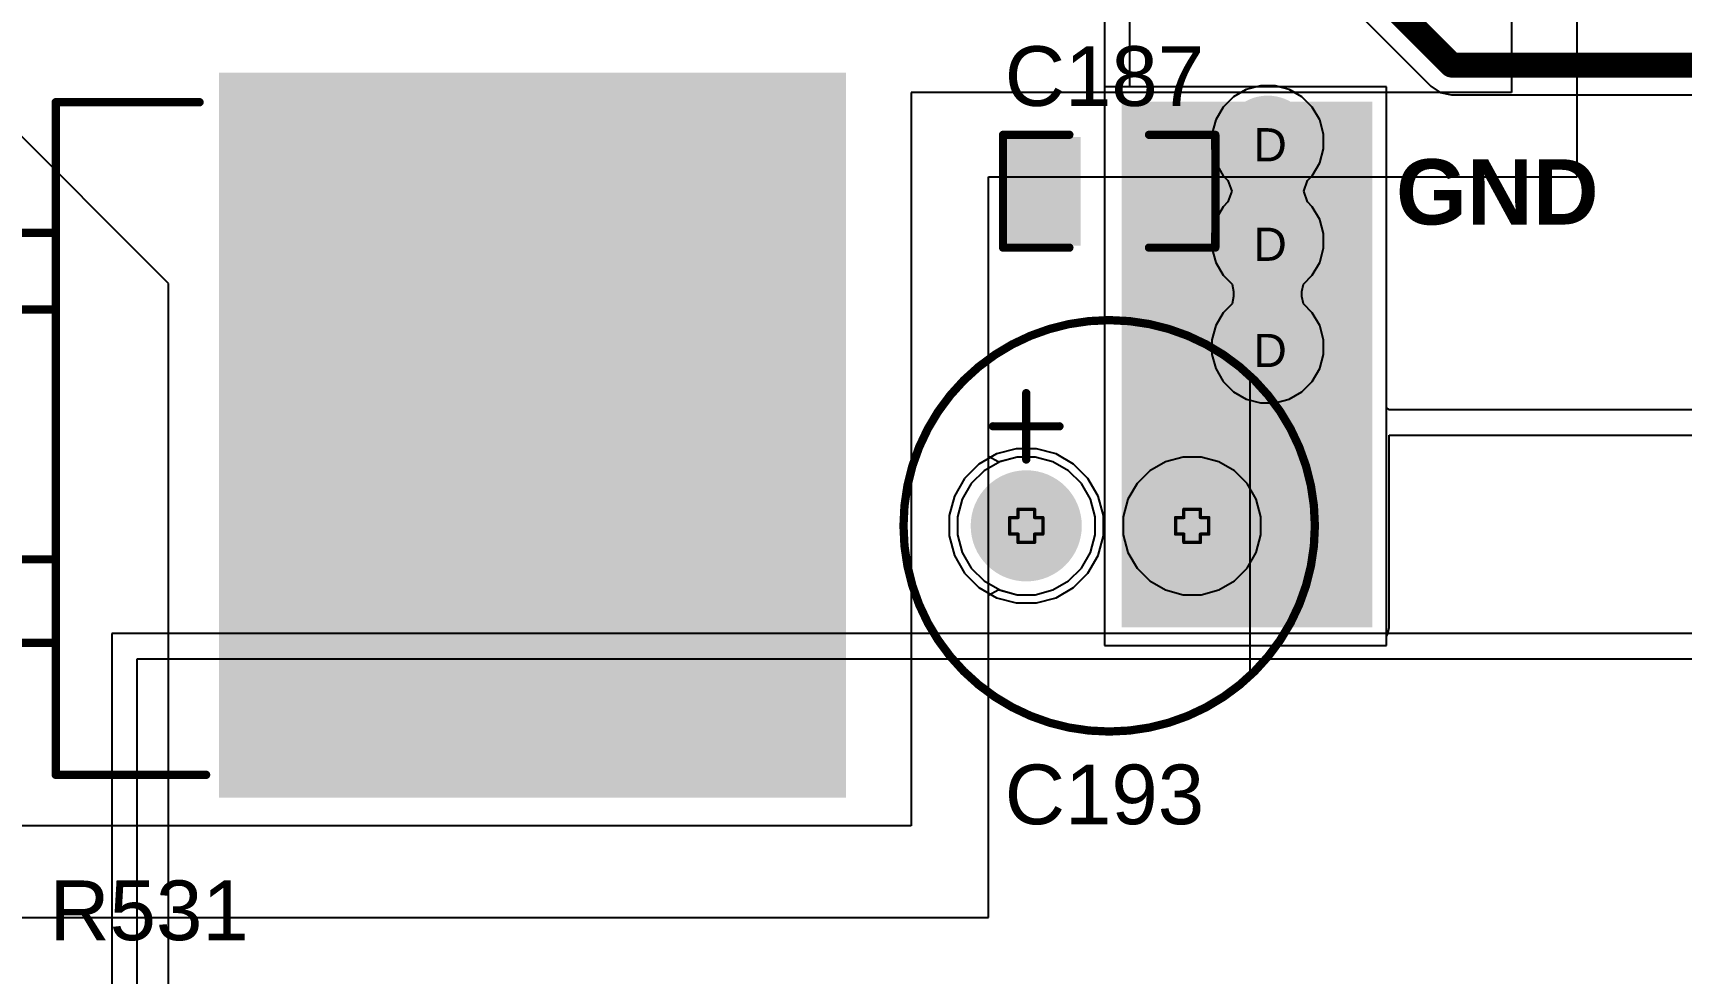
# Model space of a CAD drawing. Header units: inches. Extents: x 0 to 5379, y 0 to 5429.
# Drawn here: x 53.99 to 79.23, y 188.9 to 203.3 of the extents above; entities that cross this region are included whole.
import ezdxf

# ---------------------------------------------------------------- set-up
doc = ezdxf.new("R2010")
doc.units = ezdxf.units.IN
for name, color, linetype in [('Bottom Layer', 5, 'Continuous'), ('Bottom Solder', 6, 'Continuous'), ('Drill Drawing', 1, 'Continuous'), ('GND01', 16, 'Continuous'), ('GND02', 76, 'Continuous'), ('Multi-Layer', 9, 'Continuous'), ('Pad Holes', 156, 'Continuous'), ('PWR', 156, 'Continuous'), ('SIG 01', 90, 'Continuous'), ('Top Layer', 1, 'Continuous'), ('Top Overlay', 2, 'Continuous'), ('Top Paste', 8, 'Continuous'), ('Top Solder', 216, 'Continuous'), ('Via Holes', 16, 'Continuous')]:
    doc.layers.add(name, color=color, linetype=linetype)
doc.styles.add('Arial', font='', dxfattribs={"height": 0.2})
doc.styles.add('Arial_Bold', font='', dxfattribs={"height": 0.2})
doc.styles.get('Arial').set_extended_font_data('Arial')
doc.styles.get('Arial_Bold').set_extended_font_data('Arial', bold=True)

# ---------------------------------------------------------------- blocks, each defined once
blk = doc.blocks.new('H2PAK_2_740')
at = {"layer": 'Top Layer'}
for points in [[(-5.5, 0.828), (-5.5, 10.328), (5.5, 10.328), (5.5, 0.828)], [(-3.34, -3.578), (-1.74, -3.578), (-1.74, -7.578), (-3.34, -7.578)], [(1.74, -3.578), (3.34, -3.578), (3.34, -7.578), (1.74, -7.578)]]:
    blk.add_hatch(color=1, dxfattribs=at).paths.add_polyline_path(points)
at = {"layer": 'Top Paste'}
for points in [[(-5.5, 0.828), (-5.5, 10.328), (5.5, 10.328), (5.5, 0.828)], [(-3.34, -3.578), (-1.74, -3.578), (-1.74, -7.578), (-3.34, -7.578)], [(1.74, -3.578), (3.34, -3.578), (3.34, -7.578), (1.74, -7.578)]]:
    blk.add_hatch(color=8, dxfattribs=at).paths.add_polyline_path(points)
at = {"layer": 'Top Solder'}
for points in [[(-5.551, 0.778), (-5.551, 10.379), (5.551, 10.379), (5.551, 0.778)], [(-3.391, -3.528), (-1.689, -3.528), (-1.689, -7.629), (-3.391, -7.629)], [(1.689, -3.528), (3.391, -3.528), (3.391, -7.629), (1.689, -7.629)]]:
    blk.add_hatch(color=216, dxfattribs=at).paths.add_polyline_path(points)
at = {"layer": 'Top Overlay'}
for points in [[(-5.1, -1.725, 0.127, 0.127, 0), (-5.1, 0.478, 0.127, 0.127, 0)], [(5.2, -1.725, 0.127, 0.127, 0), (5.2, 0.578, 0.127, 0.127, 0)], [(5.2, -1.725, 0.127, 0.127, 0), (-5.1, -1.725, 0.127, 0.127, 0)], [(-3.1, -3.225, 0.127, 0.127, 0), (-3.1, -1.725, 0.127, 0.127, 0)], [(-3.07, -1.725, 0.127, 0.127, 0), (-3.1, -1.725, 0.127, 0.127, 0)], [(-1.927, -3.225, 0.127, 0.127, 0), (-1.927, -1.725, 0.127, 0.127, 0)], [(1.9, -3.225, 0.127, 0.127, 0), (1.9, -1.725, 0.127, 0.127, 0)], [(1.959, -1.725, 0.127, 0.127, 0), (1.9, -1.725, 0.127, 0.127, 0)], [(3.178, -3.225, 0.127, 0.127, 0), (3.178, -1.725, 0.127, 0.127, 0)], [(-1.927, -3.225, 0.127, 0.127, 0), (-3.1, -3.225, 0.127, 0.127, 0)], [(3.178, -3.225, 0.127, 0.127, 0), (1.9, -3.225, 0.127, 0.127, 0)], [(-3.556, -5.493, 0.127, 0.127, 0), (-3.683, -5.366, 0.127, 0.127, 0)], [(-3.683, -5.62, 0.127, 0.127, 0), (-3.683, -5.366, 0.127, 0.127, 0)], [(-3.683, -5.62, 0.127, 0.127, 0), (-3.556, -5.493, 0.127, 0.127, 0)]]:
    blk.add_lwpolyline(points, format="xyseb", dxfattribs=at)
for points in [[(-5.132, 0.478, 0.0635, 0.0635, 1), (-5.068, 0.478, 0.0635, 0.0635, 1)], [(5.168, 0.578, 0.0635, 0.0635, 1), (5.232, 0.578, 0.0635, 0.0635, 1)], [(-5.132, -1.725, 0.0635, 0.0635, 1), (-5.068, -1.725, 0.0635, 0.0635, 1)], [(-5.132, -1.725, 0.0635, 0.0635, 1), (-5.068, -1.725, 0.0635, 0.0635, 1)], [(-3.132, -1.725, 0.0635, 0.0635, 1), (-3.068, -1.725, 0.0635, 0.0635, 1)], [(-3.132, -1.725, 0.0635, 0.0635, 1), (-3.068, -1.725, 0.0635, 0.0635, 1)], [(-3.102, -1.725, 0.0635, 0.0635, 1), (-3.039, -1.725, 0.0635, 0.0635, 1)], [(-1.959, -1.725, 0.0635, 0.0635, 1), (-1.896, -1.725, 0.0635, 0.0635, 1)], [(1.868, -1.725, 0.0635, 0.0635, 1), (1.932, -1.725, 0.0635, 0.0635, 1)], [(1.868, -1.725, 0.0635, 0.0635, 1), (1.932, -1.725, 0.0635, 0.0635, 1)], [(1.927, -1.725, 0.0635, 0.0635, 1), (1.99, -1.725, 0.0635, 0.0635, 1)], [(3.146, -1.725, 0.0635, 0.0635, 1), (3.21, -1.725, 0.0635, 0.0635, 1)], [(5.168, -1.725, 0.0635, 0.0635, 1), (5.232, -1.725, 0.0635, 0.0635, 1)], [(5.168, -1.725, 0.0635, 0.0635, 1), (5.232, -1.725, 0.0635, 0.0635, 1)], [(-3.132, -3.225, 0.0635, 0.0635, 1), (-3.068, -3.225, 0.0635, 0.0635, 1)], [(-3.132, -3.225, 0.0635, 0.0635, 1), (-3.068, -3.225, 0.0635, 0.0635, 1)], [(-1.959, -3.225, 0.0635, 0.0635, 1), (-1.896, -3.225, 0.0635, 0.0635, 1)], [(-1.959, -3.225, 0.0635, 0.0635, 1), (-1.896, -3.225, 0.0635, 0.0635, 1)], [(1.868, -3.225, 0.0635, 0.0635, 1), (1.932, -3.225, 0.0635, 0.0635, 1)], [(1.868, -3.225, 0.0635, 0.0635, 1), (1.932, -3.225, 0.0635, 0.0635, 1)], [(3.146, -3.225, 0.0635, 0.0635, 1), (3.21, -3.225, 0.0635, 0.0635, 1)], [(3.146, -3.225, 0.0635, 0.0635, 1), (3.21, -3.225, 0.0635, 0.0635, 1)], [(-3.714, -5.366, 0.0635, 0.0635, 1), (-3.651, -5.366, 0.0635, 0.0635, 1)], [(-3.714, -5.366, 0.0635, 0.0635, 1), (-3.651, -5.366, 0.0635, 0.0635, 1)], [(-3.587, -5.493, 0.0635, 0.0635, 1), (-3.524, -5.493, 0.0635, 0.0635, 1)], [(-3.587, -5.493, 0.0635, 0.0635, 1), (-3.524, -5.493, 0.0635, 0.0635, 1)], [(-3.714, -5.62, 0.0635, 0.0635, 1), (-3.651, -5.62, 0.0635, 0.0635, 1)], [(-3.714, -5.62, 0.0635, 0.0635, 1), (-3.651, -5.62, 0.0635, 0.0635, 1)]]:
    blk.add_lwpolyline(points, format="xyseb", close=True, dxfattribs=at)
blk = doc.blocks.new('SPE1VM221E12OL_936')
at = {"layer": 'Bottom Layer'}
h = blk.add_hatch(color=5, dxfattribs=at)
edge = h.paths.add_edge_path()
edge.add_arc((-1.27, 0), 0.8, 0, 360)
h = blk.add_hatch(color=5, dxfattribs=at)
edge = h.paths.add_edge_path()
edge.add_arc((1.27, 0), 0.8, 0, 360)
at = {"layer": 'Bottom Solder'}
h = blk.add_hatch(color=6, dxfattribs=at)
edge = h.paths.add_edge_path()
edge.add_arc((-1.27, 0), 0.851, 0, 360)
h = blk.add_hatch(color=6, dxfattribs=at)
edge = h.paths.add_edge_path()
edge.add_arc((1.27, 0), 0.851, 0, 360)
at = {"layer": 'GND01'}
h = blk.add_hatch(color=16, dxfattribs=at)
edge = h.paths.add_edge_path()
edge.add_arc((-1.27, 0), 0.8, 0, 360)
h = blk.add_hatch(color=16, dxfattribs=at)
edge = h.paths.add_edge_path()
edge.add_arc((1.27, 0), 0.8, 0, 360)
at = {"layer": 'GND02'}
h = blk.add_hatch(color=76, dxfattribs=at)
edge = h.paths.add_edge_path()
edge.add_arc((-1.27, 0), 0.8, 0, 360)
h = blk.add_hatch(color=76, dxfattribs=at)
edge = h.paths.add_edge_path()
edge.add_arc((1.27, 0), 0.8, 0, 360)
at = {"layer": 'Multi-Layer'}
h = blk.add_hatch(color=9, dxfattribs=at)
edge = h.paths.add_edge_path()
edge.add_arc((-1.27, 0), 0.8, 0, 360)
h = blk.add_hatch(color=9, dxfattribs=at)
edge = h.paths.add_edge_path()
edge.add_arc((1.27, 0), 0.8, 0, 360)
at = {"layer": 'Pad Holes'}
h = blk.add_hatch(color=7, dxfattribs=at)
edge = h.paths.add_edge_path()
edge.add_arc((-1.27, 0), 0.5, 0, 360)
h = blk.add_hatch(color=7, dxfattribs=at)
edge = h.paths.add_edge_path()
edge.add_arc((1.27, 0), 0.5, 0, 360)
at = {"layer": 'PWR'}
h = blk.add_hatch(color=156, dxfattribs=at)
edge = h.paths.add_edge_path()
edge.add_arc((-1.27, 0), 0.8, 0, 360)
h = blk.add_hatch(color=156, dxfattribs=at)
edge = h.paths.add_edge_path()
edge.add_arc((1.27, 0), 0.8, 0, 360)
at = {"layer": 'SIG 01'}
h = blk.add_hatch(color=90, dxfattribs=at)
edge = h.paths.add_edge_path()
edge.add_arc((-1.27, 0), 0.8, 0, 360)
h = blk.add_hatch(color=90, dxfattribs=at)
edge = h.paths.add_edge_path()
edge.add_arc((1.27, 0), 0.8, 0, 360)
at = {"layer": 'Top Layer'}
h = blk.add_hatch(color=1, dxfattribs=at)
edge = h.paths.add_edge_path()
edge.add_arc((-1.27, 0), 0.8, 0, 360)
h = blk.add_hatch(color=1, dxfattribs=at)
edge = h.paths.add_edge_path()
edge.add_arc((1.27, 0), 0.8, 0, 360)
at = {"layer": 'Top Solder'}
h = blk.add_hatch(color=216, dxfattribs=at)
edge = h.paths.add_edge_path()
edge.add_arc((-1.27, 0), 0.851, 0, 360)
h = blk.add_hatch(color=216, dxfattribs=at)
edge = h.paths.add_edge_path()
edge.add_arc((1.27, 0), 0.851, 0, 360)
at = {"layer": 'Top Overlay'}
for p, q in [((2.159, -2.286), (2.159, 2.286)), ((2.159, 2.286), (2.319, 2.142)), ((2.319, 2.142), (2.595, 1.812)), ((2.595, 1.812), (2.822, 1.447)), ((2.822, 1.447), (2.997, 1.054)), ((2.997, 1.054), (3.115, 0.641)), ((3.115, 0.641), (3.175, 0.215)), ((3.175, 0.215), (3.175, -0.215)), ((3.175, -0.215), (3.115, -0.641)), ((3.115, -0.641), (2.997, -1.054)), ((2.997, -1.054), (2.822, -1.447)), ((2.822, -1.447), (2.595, -1.812)), ((2.595, -1.812), (2.319, -2.142)), ((2.319, -2.142), (2.159, -2.286)), ((2.159, -2.286), (2.159, -2.286))]:
    blk.add_line(p, q, dxfattribs=at)
for points in [[(3.15, 0, 0.127, 0.127, 1), (-3.15, 0, 0.127, 0.127, 1)], [(-1.302, 2.032, 0.0635, 0.0635, 1), (-1.238, 2.032, 0.0635, 0.0635, 1)], [(-1.81, 1.524, 0.0635, 0.0635, 1), (-1.746, 1.524, 0.0635, 0.0635, 1)], [(-0.794, 1.524, 0.0635, 0.0635, 1), (-0.73, 1.524, 0.0635, 0.0635, 1)], [(-1.302, 1.016, 0.0635, 0.0635, 1), (-1.238, 1.016, 0.0635, 0.0635, 1)], [(-3.181, 0, 0.0635, 0.0635, 1), (-3.118, 0, 0.0635, 0.0635, 1)], [(3.118, 0, 0.0635, 0.0635, 1), (3.181, 0, 0.0635, 0.0635, 1)]]:
    blk.add_lwpolyline(points, format="xyseb", close=True, dxfattribs=at)
for points in [[(-1.27, 1.016, 0.127, 0.127, 0), (-1.27, 2.032, 0.127, 0.127, 0)], [(-1.778, 1.524, 0.127, 0.127, 0), (-0.762, 1.524, 0.127, 0.127, 0)]]:
    blk.add_lwpolyline(points, format="xyseb", dxfattribs=at)
blk = doc.blocks.new('C___0805_942')
at = {"layer": 'Top Layer'}
for points in [[(-1.524, 0.762), (-0.508, 0.762), (-0.508, -0.762), (-1.524, -0.762)], [(0.508, 0.762), (1.524, 0.762), (1.524, -0.762), (0.508, -0.762)]]:
    blk.add_hatch(color=1, dxfattribs=at).paths.add_polyline_path(points)
at = {"layer": 'Top Paste'}
for points in [[(-1.524, 0.762), (-0.508, 0.762), (-0.508, -0.762), (-1.524, -0.762)], [(0.508, 0.762), (1.524, 0.762), (1.524, -0.762), (0.508, -0.762)]]:
    blk.add_hatch(color=8, dxfattribs=at).paths.add_polyline_path(points)
at = {"layer": 'Top Solder'}
for points in [[(-1.594, 0.832), (-0.438, 0.832), (-0.438, -0.832), (-1.594, -0.832)], [(0.438, 0.832), (1.594, 0.832), (1.594, -0.832), (0.438, -0.832)]]:
    blk.add_hatch(color=216, dxfattribs=at).paths.add_polyline_path(points)
at = {"layer": 'Top Overlay'}
for points in [[(-1.626, 0.864, 0.127, 0.127, 0), (-1.626, -0.864, 0.127, 0.127, 0)], [(-0.61, 0.864, 0.127, 0.127, 0), (-1.626, 0.864, 0.127, 0.127, 0)], [(1.626, 0.864, 0.127, 0.127, 0), (0.61, 0.864, 0.127, 0.127, 0)], [(1.626, 0.864, 0.127, 0.127, 0), (1.626, -0.864, 0.127, 0.127, 0)], [(-0.61, -0.864, 0.127, 0.127, 0), (-1.626, -0.864, 0.127, 0.127, 0)], [(1.626, -0.864, 0.127, 0.127, 0), (0.61, -0.864, 0.127, 0.127, 0)]]:
    blk.add_lwpolyline(points, format="xyseb", dxfattribs=at)
for points in [[(-1.657, 0.864, 0.0635, 0.0635, 1), (-1.594, 0.864, 0.0635, 0.0635, 1)], [(-1.657, 0.864, 0.0635, 0.0635, 1), (-1.594, 0.864, 0.0635, 0.0635, 1)], [(-0.641, 0.864, 0.0635, 0.0635, 1), (-0.578, 0.864, 0.0635, 0.0635, 1)], [(0.578, 0.864, 0.0635, 0.0635, 1), (0.641, 0.864, 0.0635, 0.0635, 1)], [(1.594, 0.864, 0.0635, 0.0635, 1), (1.657, 0.864, 0.0635, 0.0635, 1)], [(1.594, 0.864, 0.0635, 0.0635, 1), (1.657, 0.864, 0.0635, 0.0635, 1)], [(-1.657, -0.864, 0.0635, 0.0635, 1), (-1.594, -0.864, 0.0635, 0.0635, 1)], [(-1.657, -0.864, 0.0635, 0.0635, 1), (-1.594, -0.864, 0.0635, 0.0635, 1)], [(-0.641, -0.864, 0.0635, 0.0635, 1), (-0.578, -0.864, 0.0635, 0.0635, 1)], [(0.578, -0.864, 0.0635, 0.0635, 1), (0.641, -0.864, 0.0635, 0.0635, 1)], [(1.594, -0.864, 0.0635, 0.0635, 1), (1.657, -0.864, 0.0635, 0.0635, 1)], [(1.594, -0.864, 0.0635, 0.0635, 1), (1.657, -0.864, 0.0635, 0.0635, 1)]]:
    blk.add_lwpolyline(points, format="xyseb", close=True, dxfattribs=at)

msp = doc.modelspace()

# ---------------------------------------------------------------- hatches: boundary and pattern name
at = {"layer": 'Bottom Layer'}
h = msp.add_hatch(color=5, dxfattribs=at)
edge = h.paths.add_edge_path()
edge.add_arc((72.898, 201.639), 0.6, 0, 360)
h = msp.add_hatch(color=5, dxfattribs=at)
edge = h.paths.add_edge_path()
edge.add_arc((72.898, 200.115), 0.6, 0, 360)
h = msp.add_hatch(color=5, dxfattribs=at)
edge = h.paths.add_edge_path()
edge.add_arc((72.898, 198.49), 0.6, 0, 360)
at = {"layer": 'Bottom Solder'}
h = msp.add_hatch(color=6, dxfattribs=at)
edge = h.paths.add_edge_path()
edge.add_arc((72.898, 201.639), 0.702, 0, 360)
h = msp.add_hatch(color=6, dxfattribs=at)
edge = h.paths.add_edge_path()
edge.add_arc((72.898, 200.115), 0.702, 0, 360)
h = msp.add_hatch(color=6, dxfattribs=at)
edge = h.paths.add_edge_path()
edge.add_arc((72.898, 198.49), 0.702, 0, 360)
at = {"layer": 'GND01'}
h = msp.add_hatch(color=16, dxfattribs=at)
edge = h.paths.add_edge_path()
edge.add_arc((72.898, 201.639), 0.6, 0, 360)
h = msp.add_hatch(color=16, dxfattribs=at)
edge = h.paths.add_edge_path()
edge.add_arc((72.898, 200.115), 0.6, 0, 360)
h = msp.add_hatch(color=16, dxfattribs=at)
edge = h.paths.add_edge_path()
edge.add_arc((72.898, 198.49), 0.6, 0, 360)
at = {"layer": 'GND02'}
h = msp.add_hatch(color=76, dxfattribs=at)
edge = h.paths.add_edge_path()
edge.add_arc((72.898, 201.639), 0.6, 0, 360)
h = msp.add_hatch(color=76, dxfattribs=at)
edge = h.paths.add_edge_path()
edge.add_arc((72.898, 200.115), 0.6, 0, 360)
h = msp.add_hatch(color=76, dxfattribs=at)
edge = h.paths.add_edge_path()
edge.add_arc((72.898, 198.49), 0.6, 0, 360)
at = {"layer": 'PWR'}
h = msp.add_hatch(color=156, dxfattribs=at)
edge = h.paths.add_edge_path()
edge.add_arc((72.898, 201.639), 0.6, 0, 360)
h = msp.add_hatch(color=156, dxfattribs=at)
edge = h.paths.add_edge_path()
edge.add_arc((72.898, 200.115), 0.6, 0, 360)
h = msp.add_hatch(color=156, dxfattribs=at)
edge = h.paths.add_edge_path()
edge.add_arc((72.898, 198.49), 0.6, 0, 360)
at = {"layer": 'SIG 01'}
h = msp.add_hatch(color=90, dxfattribs=at)
edge = h.paths.add_edge_path()
edge.add_arc((72.898, 201.639), 0.6, 0, 360)
h = msp.add_hatch(color=90, dxfattribs=at)
edge = h.paths.add_edge_path()
edge.add_arc((72.898, 200.115), 0.6, 0, 360)
h = msp.add_hatch(color=90, dxfattribs=at)
edge = h.paths.add_edge_path()
edge.add_arc((72.898, 198.49), 0.6, 0, 360)
at = {"layer": 'Top Layer'}
msp.add_hatch(color=1, dxfattribs=at).paths.add_polyline_path([(70.663, 194.197), (74.498, 194.197), (74.498, 202.249), (70.663, 202.249)])
h = msp.add_hatch(color=1, dxfattribs=at)
edge = h.paths.add_edge_path()
edge.add_arc((72.898, 201.639), 0.6, 0, 360)
h = msp.add_hatch(color=1, dxfattribs=at)
edge = h.paths.add_edge_path()
edge.add_arc((72.898, 200.115), 0.6, 0, 360)
h = msp.add_hatch(color=1, dxfattribs=at)
edge = h.paths.add_edge_path()
edge.add_arc((72.898, 198.49), 0.6, 0, 360)
at = {"layer": 'Top Solder'}
h = msp.add_hatch(color=216, dxfattribs=at)
edge = h.paths.add_edge_path()
edge.add_arc((72.898, 201.639), 0.702, 0, 360)
h = msp.add_hatch(color=216, dxfattribs=at)
edge = h.paths.add_edge_path()
edge.add_arc((72.898, 200.115), 0.702, 0, 360)
h = msp.add_hatch(color=216, dxfattribs=at)
edge = h.paths.add_edge_path()
edge.add_arc((72.898, 198.49), 0.702, 0, 360)
at = {"layer": 'Via Holes'}
h = msp.add_hatch(color=7, dxfattribs=at)
edge = h.paths.add_edge_path()
edge.add_arc((72.898, 201.639), 0.35, 0, 360)
h = msp.add_hatch(color=7, dxfattribs=at)
edge = h.paths.add_edge_path()
edge.add_arc((72.898, 200.115), 0.35, 0, 360)
h = msp.add_hatch(color=7, dxfattribs=at)
edge = h.paths.add_edge_path()
edge.add_arc((72.898, 198.49), 0.35, 0, 360)

# ---------------------------------------------------------------- linework, layer by layer
at = {"layer": 'Bottom Layer'}
for p, q in [((76.632, 207.422), (76.632, 202.387)), ((76.632, 207.422), (76.632, 202.387)), ((77.636, 201.096), (77.636, 206.552)), ((77.636, 201.096), (77.636, 206.552)), ((72.568, 202.435), (72.485, 202.387)), ((72.786, 202.493), (72.568, 202.435)), ((73.01, 202.493), (72.786, 202.493)), ((73.228, 202.435), (73.01, 202.493)), ((73.311, 202.387), (73.228, 202.435)), ((76.632, 202.387), (67.437, 202.387)), ((67.437, 202.387), (67.437, 191.16)), ((72.485, 202.387), (67.437, 202.387)), ((67.437, 202.387), (67.437, 191.16)), ((76.632, 202.387), (73.311, 202.387)), ((68.624, 189.756), (68.624, 201.096)), ((68.624, 201.096), (77.636, 201.096)), ((68.624, 196.815), (68.624, 201.096)), ((68.624, 201.096), (77.636, 201.096)), ((68.769, 196.731), (68.624, 196.815)), ((68.802, 196.737), (68.769, 196.731)), ((69.061, 196.807), (68.802, 196.737)), ((69.339, 196.807), (69.061, 196.807)), ((69.607, 196.735), (69.339, 196.807)), ((69.847, 196.596), (69.607, 196.735)), ((70.044, 196.4), (69.847, 196.596)), ((70.182, 196.16), (70.044, 196.4)), ((70.254, 195.892), (70.182, 196.16)), ((70.254, 195.614), (70.254, 195.892)), ((70.182, 195.346), (70.254, 195.614)), ((69.847, 194.91), (70.044, 195.106)), ((70.044, 195.106), (70.182, 195.346)), ((69.607, 194.771), (69.847, 194.91)), ((68.624, 194.691), (68.769, 194.775)), ((68.624, 189.756), (68.624, 194.691)), ((68.769, 194.775), (68.802, 194.769)), ((68.802, 194.769), (69.061, 194.699)), ((69.061, 194.699), (69.339, 194.699)), ((69.339, 194.699), (69.607, 194.771)), ((67.437, 191.16), (49.53, 191.16)), ((67.437, 191.16), (49.53, 191.16)), ((49.53, 189.756), (68.624, 189.756)), ((51.899, 189.756), (68.624, 189.756))]:
    msp.add_line(p, q, dxfattribs=at)
at = {"layer": 'Drill Drawing'}
for points in [[(68.946, 195.626, 0.0508, 0.0508, 0), (68.946, 195.88, 0.0508, 0.0508, 0)], [(68.946, 195.88, 0.0508, 0.0508, 0), (69.073, 195.88, 0.0508, 0.0508, 0)], [(69.073, 195.88, 0.0508, 0.0508, 0), (69.073, 196.007, 0.0508, 0.0508, 0)], [(69.073, 196.007, 0.0508, 0.0508, 0), (69.327, 196.007, 0.0508, 0.0508, 0)], [(69.327, 195.88, 0.0508, 0.0508, 0), (69.327, 196.007, 0.0508, 0.0508, 0)], [(69.327, 195.88, 0.0508, 0.0508, 0), (69.454, 195.88, 0.0508, 0.0508, 0)], [(69.454, 195.626, 0.0508, 0.0508, 0), (69.454, 195.88, 0.0508, 0.0508, 0)], [(71.486, 195.626, 0.0508, 0.0508, 0), (71.486, 195.88, 0.0508, 0.0508, 0)], [(71.486, 195.88, 0.0508, 0.0508, 0), (71.613, 195.88, 0.0508, 0.0508, 0)], [(71.613, 195.88, 0.0508, 0.0508, 0), (71.613, 196.007, 0.0508, 0.0508, 0)], [(71.613, 196.007, 0.0508, 0.0508, 0), (71.867, 196.007, 0.0508, 0.0508, 0)], [(71.867, 195.88, 0.0508, 0.0508, 0), (71.867, 196.007, 0.0508, 0.0508, 0)], [(71.867, 195.88, 0.0508, 0.0508, 0), (71.994, 195.88, 0.0508, 0.0508, 0)], [(71.994, 195.626, 0.0508, 0.0508, 0), (71.994, 195.88, 0.0508, 0.0508, 0)], [(68.946, 195.626, 0.0508, 0.0508, 0), (69.073, 195.626, 0.0508, 0.0508, 0)], [(69.073, 195.499, 0.0508, 0.0508, 0), (69.073, 195.626, 0.0508, 0.0508, 0)], [(69.327, 195.626, 0.0508, 0.0508, 0), (69.454, 195.626, 0.0508, 0.0508, 0)], [(69.327, 195.499, 0.0508, 0.0508, 0), (69.327, 195.626, 0.0508, 0.0508, 0)], [(71.486, 195.626, 0.0508, 0.0508, 0), (71.613, 195.626, 0.0508, 0.0508, 0)], [(71.613, 195.499, 0.0508, 0.0508, 0), (71.613, 195.626, 0.0508, 0.0508, 0)], [(71.867, 195.626, 0.0508, 0.0508, 0), (71.994, 195.626, 0.0508, 0.0508, 0)], [(71.867, 195.499, 0.0508, 0.0508, 0), (71.867, 195.626, 0.0508, 0.0508, 0)], [(69.073, 195.499, 0.0508, 0.0508, 0), (69.327, 195.499, 0.0508, 0.0508, 0)], [(71.613, 195.499, 0.0508, 0.0508, 0), (71.867, 195.499, 0.0508, 0.0508, 0)]]:
    msp.add_lwpolyline(points, format="xyseb", dxfattribs=at)
for points in [[(68.934, 195.88, 0.0254, 0.0254, 1), (68.959, 195.88, 0.0254, 0.0254, 1)], [(68.934, 195.88, 0.0254, 0.0254, 1), (68.959, 195.88, 0.0254, 0.0254, 1)], [(69.061, 196.007, 0.0254, 0.0254, 1), (69.086, 196.007, 0.0254, 0.0254, 1)], [(69.061, 196.007, 0.0254, 0.0254, 1), (69.086, 196.007, 0.0254, 0.0254, 1)], [(69.061, 195.88, 0.0254, 0.0254, 1), (69.086, 195.88, 0.0254, 0.0254, 1)], [(69.061, 195.88, 0.0254, 0.0254, 1), (69.086, 195.88, 0.0254, 0.0254, 1)], [(69.315, 196.007, 0.0254, 0.0254, 1), (69.34, 196.007, 0.0254, 0.0254, 1)], [(69.315, 196.007, 0.0254, 0.0254, 1), (69.34, 196.007, 0.0254, 0.0254, 1)], [(69.315, 195.88, 0.0254, 0.0254, 1), (69.34, 195.88, 0.0254, 0.0254, 1)], [(69.315, 195.88, 0.0254, 0.0254, 1), (69.34, 195.88, 0.0254, 0.0254, 1)], [(69.442, 195.88, 0.0254, 0.0254, 1), (69.467, 195.88, 0.0254, 0.0254, 1)], [(69.442, 195.88, 0.0254, 0.0254, 1), (69.467, 195.88, 0.0254, 0.0254, 1)], [(71.474, 195.88, 0.0254, 0.0254, 1), (71.499, 195.88, 0.0254, 0.0254, 1)], [(71.474, 195.88, 0.0254, 0.0254, 1), (71.499, 195.88, 0.0254, 0.0254, 1)], [(71.601, 196.007, 0.0254, 0.0254, 1), (71.626, 196.007, 0.0254, 0.0254, 1)], [(71.601, 196.007, 0.0254, 0.0254, 1), (71.626, 196.007, 0.0254, 0.0254, 1)], [(71.601, 195.88, 0.0254, 0.0254, 1), (71.626, 195.88, 0.0254, 0.0254, 1)], [(71.601, 195.88, 0.0254, 0.0254, 1), (71.626, 195.88, 0.0254, 0.0254, 1)], [(71.855, 196.007, 0.0254, 0.0254, 1), (71.88, 196.007, 0.0254, 0.0254, 1)], [(71.855, 196.007, 0.0254, 0.0254, 1), (71.88, 196.007, 0.0254, 0.0254, 1)], [(71.855, 195.88, 0.0254, 0.0254, 1), (71.88, 195.88, 0.0254, 0.0254, 1)], [(71.855, 195.88, 0.0254, 0.0254, 1), (71.88, 195.88, 0.0254, 0.0254, 1)], [(71.982, 195.88, 0.0254, 0.0254, 1), (72.007, 195.88, 0.0254, 0.0254, 1)], [(71.982, 195.88, 0.0254, 0.0254, 1), (72.007, 195.88, 0.0254, 0.0254, 1)], [(68.934, 195.626, 0.0254, 0.0254, 1), (68.959, 195.626, 0.0254, 0.0254, 1)], [(68.934, 195.626, 0.0254, 0.0254, 1), (68.959, 195.626, 0.0254, 0.0254, 1)], [(69.061, 195.626, 0.0254, 0.0254, 1), (69.086, 195.626, 0.0254, 0.0254, 1)], [(69.061, 195.626, 0.0254, 0.0254, 1), (69.086, 195.626, 0.0254, 0.0254, 1)], [(69.315, 195.626, 0.0254, 0.0254, 1), (69.34, 195.626, 0.0254, 0.0254, 1)], [(69.315, 195.626, 0.0254, 0.0254, 1), (69.34, 195.626, 0.0254, 0.0254, 1)], [(69.442, 195.626, 0.0254, 0.0254, 1), (69.467, 195.626, 0.0254, 0.0254, 1)], [(69.442, 195.626, 0.0254, 0.0254, 1), (69.467, 195.626, 0.0254, 0.0254, 1)], [(71.474, 195.626, 0.0254, 0.0254, 1), (71.499, 195.626, 0.0254, 0.0254, 1)], [(71.474, 195.626, 0.0254, 0.0254, 1), (71.499, 195.626, 0.0254, 0.0254, 1)], [(71.601, 195.626, 0.0254, 0.0254, 1), (71.626, 195.626, 0.0254, 0.0254, 1)], [(71.601, 195.626, 0.0254, 0.0254, 1), (71.626, 195.626, 0.0254, 0.0254, 1)], [(71.855, 195.626, 0.0254, 0.0254, 1), (71.88, 195.626, 0.0254, 0.0254, 1)], [(71.855, 195.626, 0.0254, 0.0254, 1), (71.88, 195.626, 0.0254, 0.0254, 1)], [(71.982, 195.626, 0.0254, 0.0254, 1), (72.007, 195.626, 0.0254, 0.0254, 1)], [(71.982, 195.626, 0.0254, 0.0254, 1), (72.007, 195.626, 0.0254, 0.0254, 1)], [(69.061, 195.499, 0.0254, 0.0254, 1), (69.086, 195.499, 0.0254, 0.0254, 1)], [(69.061, 195.499, 0.0254, 0.0254, 1), (69.086, 195.499, 0.0254, 0.0254, 1)], [(69.315, 195.499, 0.0254, 0.0254, 1), (69.34, 195.499, 0.0254, 0.0254, 1)], [(69.315, 195.499, 0.0254, 0.0254, 1), (69.34, 195.499, 0.0254, 0.0254, 1)], [(71.601, 195.499, 0.0254, 0.0254, 1), (71.626, 195.499, 0.0254, 0.0254, 1)], [(71.601, 195.499, 0.0254, 0.0254, 1), (71.626, 195.499, 0.0254, 0.0254, 1)], [(71.855, 195.499, 0.0254, 0.0254, 1), (71.88, 195.499, 0.0254, 0.0254, 1)], [(71.855, 195.499, 0.0254, 0.0254, 1), (71.88, 195.499, 0.0254, 0.0254, 1)]]:
    msp.add_lwpolyline(points, format="xyseb", close=True, dxfattribs=at)
at = {"layer": 'GND01'}
for p, q in [((68.793, 196.735), (68.553, 196.596)), ((69.061, 196.807), (68.793, 196.735)), ((69.339, 196.807), (69.061, 196.807)), ((69.607, 196.735), (69.339, 196.807)), ((69.847, 196.596), (69.607, 196.735)), ((68.357, 196.4), (68.218, 196.16)), ((68.553, 196.596), (68.357, 196.4)), ((70.044, 196.4), (69.847, 196.596)), ((70.182, 196.16), (70.044, 196.4)), ((68.218, 196.16), (68.146, 195.892)), ((70.254, 195.892), (70.182, 196.16)), ((68.146, 195.892), (68.146, 195.614)), ((70.254, 195.614), (70.254, 195.892)), ((68.146, 195.614), (68.218, 195.346)), ((70.182, 195.346), (70.254, 195.614)), ((68.218, 195.346), (68.357, 195.106)), ((68.357, 195.106), (68.553, 194.91)), ((69.847, 194.91), (70.044, 195.106)), ((70.044, 195.106), (70.182, 195.346)), ((68.553, 194.91), (68.793, 194.771)), ((69.607, 194.771), (69.847, 194.91)), ((68.793, 194.771), (69.061, 194.699)), ((69.061, 194.699), (69.339, 194.699)), ((69.339, 194.699), (69.607, 194.771))]:
    msp.add_line(p, q, dxfattribs=at)
at = {"layer": 'GND02'}
for p, q in [((68.793, 196.735), (68.553, 196.596)), ((69.061, 196.807), (68.793, 196.735)), ((69.339, 196.807), (69.061, 196.807)), ((69.607, 196.735), (69.339, 196.807)), ((69.847, 196.596), (69.607, 196.735)), ((68.357, 196.4), (68.218, 196.16)), ((68.553, 196.596), (68.357, 196.4)), ((70.044, 196.4), (69.847, 196.596)), ((70.182, 196.16), (70.044, 196.4)), ((68.218, 196.16), (68.146, 195.892)), ((70.254, 195.892), (70.182, 196.16)), ((68.146, 195.892), (68.146, 195.614)), ((70.254, 195.614), (70.254, 195.892)), ((68.146, 195.614), (68.218, 195.346)), ((70.182, 195.346), (70.254, 195.614)), ((68.218, 195.346), (68.357, 195.106)), ((68.357, 195.106), (68.553, 194.91)), ((69.847, 194.91), (70.044, 195.106)), ((70.044, 195.106), (70.182, 195.346)), ((68.553, 194.91), (68.793, 194.771)), ((69.607, 194.771), (69.847, 194.91)), ((68.793, 194.771), (69.061, 194.699)), ((69.061, 194.699), (69.339, 194.699)), ((69.339, 194.699), (69.607, 194.771))]:
    msp.add_line(p, q, dxfattribs=at)
at = {"layer": 'PWR'}
for p, q in [((72.568, 202.435), (72.374, 202.323)), ((72.786, 202.493), (72.568, 202.435)), ((73.01, 202.493), (72.786, 202.493)), ((73.228, 202.435), (73.01, 202.493)), ((73.422, 202.323), (73.228, 202.435)), ((72.215, 202.164), (72.102, 201.969)), ((72.374, 202.323), (72.215, 202.164)), ((73.581, 202.164), (73.422, 202.323)), ((73.694, 201.969), (73.581, 202.164)), ((72.102, 201.969), (72.044, 201.752)), ((73.752, 201.752), (73.694, 201.969)), ((72.044, 201.752), (72.044, 201.527)), ((73.752, 201.527), (73.752, 201.752)), ((72.044, 201.527), (72.102, 201.31)), ((73.694, 201.31), (73.752, 201.527)), ((72.102, 201.31), (72.215, 201.115)), ((73.581, 201.115), (73.694, 201.31)), ((72.215, 201.115), (72.287, 201.042)), ((72.287, 201.042), (72.346, 200.877)), ((73.45, 200.877), (73.509, 201.042)), ((73.509, 201.042), (73.581, 201.115)), ((72.287, 200.713), (72.215, 200.64)), ((72.346, 200.877), (72.287, 200.713)), ((73.509, 200.713), (73.45, 200.877)), ((73.581, 200.64), (73.509, 200.713)), ((72.102, 200.445), (72.044, 200.228)), ((72.215, 200.64), (72.102, 200.445)), ((73.694, 200.445), (73.581, 200.64)), ((73.752, 200.228), (73.694, 200.445)), ((72.044, 200.228), (72.044, 200.003)), ((73.752, 200.003), (73.752, 200.228)), ((72.044, 200.003), (72.102, 199.786)), ((73.694, 199.786), (73.752, 200.003)), ((72.102, 199.786), (72.215, 199.591)), ((73.581, 199.591), (73.694, 199.786)), ((72.215, 199.591), (72.352, 199.454)), ((72.352, 199.454), (72.374, 199.342)), ((73.422, 199.342), (73.444, 199.454)), ((73.444, 199.454), (73.581, 199.591)), ((72.352, 199.151), (72.215, 199.014)), ((72.374, 199.263), (72.352, 199.151)), ((72.374, 199.342), (72.374, 199.263)), ((73.422, 199.263), (73.422, 199.342)), ((73.444, 199.151), (73.422, 199.263)), ((73.581, 199.014), (73.444, 199.151)), ((72.215, 199.014), (72.102, 198.819)), ((73.694, 198.819), (73.581, 199.014)), ((72.102, 198.819), (72.044, 198.602)), ((73.752, 198.602), (73.694, 198.819)), ((72.044, 198.602), (72.044, 198.377)), ((72.044, 198.377), (72.102, 198.16)), ((73.694, 198.16), (73.752, 198.377)), ((73.752, 198.377), (73.752, 198.602)), ((72.102, 198.16), (72.215, 197.965)), ((73.581, 197.965), (73.694, 198.16)), ((72.215, 197.965), (72.374, 197.806)), ((73.422, 197.806), (73.581, 197.965)), ((72.374, 197.806), (72.568, 197.694)), ((72.568, 197.694), (72.786, 197.636)), ((72.786, 197.636), (73.01, 197.636)), ((73.01, 197.636), (73.228, 197.694)), ((73.228, 197.694), (73.422, 197.806)), ((68.793, 196.735), (68.553, 196.596)), ((69.061, 196.807), (68.793, 196.735)), ((69.339, 196.807), (69.061, 196.807)), ((69.607, 196.735), (69.339, 196.807)), ((69.847, 196.596), (69.607, 196.735)), ((71.333, 196.735), (71.093, 196.596)), ((71.601, 196.807), (71.333, 196.735)), ((71.879, 196.807), (71.601, 196.807)), ((72.147, 196.735), (71.879, 196.807)), ((72.387, 196.596), (72.147, 196.735)), ((68.357, 196.4), (68.218, 196.16)), ((68.553, 196.596), (68.357, 196.4)), ((70.044, 196.4), (69.847, 196.596)), ((70.182, 196.16), (70.044, 196.4)), ((70.897, 196.4), (70.758, 196.16)), ((71.093, 196.596), (70.897, 196.4)), ((72.584, 196.4), (72.387, 196.596)), ((72.722, 196.16), (72.584, 196.4)), ((68.218, 196.16), (68.146, 195.892)), ((70.254, 195.892), (70.182, 196.16)), ((70.758, 196.16), (70.686, 195.892)), ((72.794, 195.892), (72.722, 196.16)), ((68.146, 195.892), (68.146, 195.614)), ((70.254, 195.614), (70.254, 195.892)), ((70.686, 195.892), (70.686, 195.614)), ((72.794, 195.614), (72.794, 195.892)), ((68.146, 195.614), (68.218, 195.346)), ((70.182, 195.346), (70.254, 195.614)), ((70.686, 195.614), (70.758, 195.346)), ((72.722, 195.346), (72.794, 195.614)), ((68.218, 195.346), (68.357, 195.106)), ((68.357, 195.106), (68.553, 194.91)), ((69.847, 194.91), (70.044, 195.106)), ((70.044, 195.106), (70.182, 195.346)), ((70.758, 195.346), (70.897, 195.106)), ((70.897, 195.106), (71.093, 194.91)), ((72.387, 194.91), (72.584, 195.106)), ((72.584, 195.106), (72.722, 195.346)), ((68.553, 194.91), (68.793, 194.771)), ((69.607, 194.771), (69.847, 194.91)), ((71.093, 194.91), (71.333, 194.771)), ((72.147, 194.771), (72.387, 194.91)), ((68.793, 194.771), (69.061, 194.699)), ((69.061, 194.699), (69.339, 194.699)), ((69.339, 194.699), (69.607, 194.771)), ((71.333, 194.771), (71.601, 194.699)), ((71.601, 194.699), (71.879, 194.699)), ((71.879, 194.699), (72.147, 194.771)), ((85.84, 194.103), (55.198, 194.103)), ((55.198, 194.103), (55.198, 136.299)), ((55.586, 161.08), (55.586, 193.715)), ((55.586, 193.715), (85.84, 193.715))]:
    msp.add_line(p, q, dxfattribs=at)
at = {"layer": 'SIG 01'}
for p, q in [((69.045, 196.934), (68.744, 196.854)), ((69.356, 196.934), (69.045, 196.934)), ((69.656, 196.854), (69.356, 196.934)), ((68.475, 196.698), (68.255, 196.478)), ((68.744, 196.854), (68.475, 196.698)), ((69.925, 196.698), (69.656, 196.854)), ((70.145, 196.478), (69.925, 196.698)), ((68.255, 196.478), (68.1, 196.209)), ((70.301, 196.209), (70.145, 196.478)), ((68.1, 196.209), (68.019, 195.909)), ((70.381, 195.909), (70.301, 196.209)), ((68.019, 195.909), (68.019, 195.598)), ((70.381, 195.598), (70.381, 195.909)), ((68.019, 195.598), (68.1, 195.297)), ((70.301, 195.297), (70.381, 195.598)), ((68.1, 195.297), (68.255, 195.028)), ((70.145, 195.028), (70.301, 195.297)), ((68.255, 195.028), (68.475, 194.808)), ((69.925, 194.808), (70.145, 195.028)), ((68.475, 194.808), (68.744, 194.653)), ((68.744, 194.653), (69.045, 194.572)), ((69.356, 194.572), (69.656, 194.653)), ((69.656, 194.653), (69.925, 194.808)), ((69.045, 194.572), (69.356, 194.572))]:
    msp.add_line(p, q, dxfattribs=at)
at = {"layer": 'Top Layer'}
for p, q in [((70.397, 205.08), (70.397, 197.14)), ((70.786, 202.474), (70.786, 205.08)), ((74.271, 203.61), (75.394, 202.487)), ((74.715, 202.474), (70.397, 202.474)), ((70.397, 202.474), (70.397, 193.923)), ((74.715, 202.474), (70.786, 202.474)), ((74.715, 193.923), (74.715, 202.474)), ((74.715, 197.563), (74.715, 202.474)), ((75.394, 202.487), (75.394, 202.487)), ((75.394, 202.487), (75.541, 202.389)), ((56.062, 199.462), (53.137, 202.387)), ((75.541, 202.389), (75.714, 202.354)), ((75.714, 202.354), (75.714, 202.354)), ((75.714, 202.354), (83.328, 202.354)), ((56.062, 156.089), (56.062, 199.462)), ((74.757, 197.528), (74.715, 197.563)), ((93.98, 197.528), (74.757, 197.528)), ((70.397, 197.14), (70.397, 193.923)), ((74.757, 194.197), (74.757, 197.14)), ((74.757, 197.14), (93.98, 197.14)), ((74.715, 194.065), (74.737, 194.098)), ((74.737, 194.098), (74.757, 194.197)), ((70.397, 193.923), (74.715, 193.923)), ((70.397, 193.923), (74.715, 193.923)), ((74.715, 193.923), (74.715, 194.065))]:
    msp.add_line(p, q, dxfattribs=at)
for points in [[(74.592, 203.93, 0.381, 0.381, 0), (75.714, 202.808, 0.381, 0.381, 0)], [(75.714, 202.808, 0.381, 0.381, 0), (83.515, 202.808, 0.381, 0.381, 0)]]:
    msp.add_lwpolyline(points, format="xyseb", dxfattribs=at)
msp.add_lwpolyline([(75.619, 202.808, 0.191, 0.191, 1), (75.809, 202.808, 0.191, 0.191, 1)], format="xyseb", close=True, dxfattribs=at)
msp.add_lwpolyline([(75.619, 202.808, 0.191, 0.191, 1), (75.809, 202.808, 0.191, 0.191, 1)], format="xyseb", close=True, dxfattribs=at)

# ---------------------------------------------------------------- block references
for name, p, rotation in [('H2PAK_2_740', (56.062, 197.14), 270), ('C___0805_942', (70.47, 200.877), 180)]:
    msp.add_blockref(name, p, dxfattribs=dict(rotation=rotation))
msp.add_blockref('SPE1VM221E12OL_936', (70.47, 195.753))

# ---------------------------------------------------------------- texts
at = {"layer": 'Drill Drawing', "style": 'Arial'}
for p in [(72.678, 201.335), (72.678, 199.811), (72.678, 198.185)]:
    msp.add_text('D', height=0.508, dxfattribs=at).set_placement(p)
at = {"layer": 'Top Overlay'}
for s, height, style, p in [('C187', 0.9144, 'Arial', (68.871, 202.183)), ('GND', 1, 'Arial_Bold', (74.862, 200.367)), ('C193', 0.9144, 'Arial', (68.871, 191.183)), ('R531', 0.9144, 'Arial', (54.24, 189.408))]:
    msp.add_text(s, height=height, dxfattribs=dict(at, style=style)).set_placement(p)

doc.saveas('drawing.dxf')
